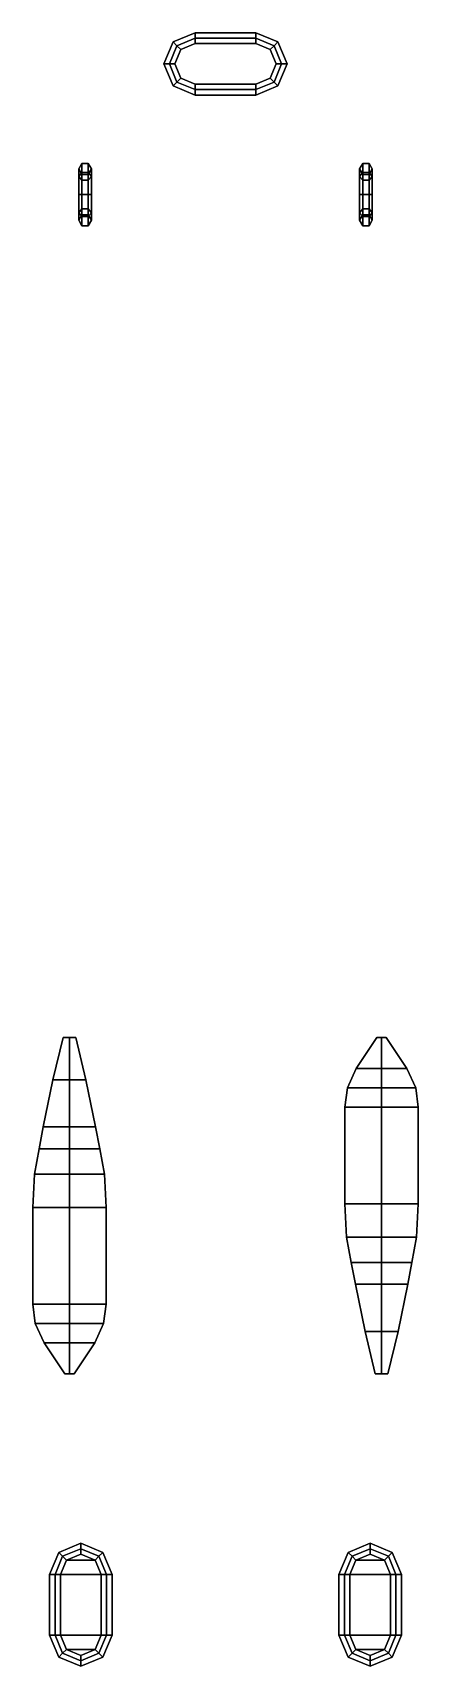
# Model space of a CAD drawing. Extents: x -4.6 to 4.6, y -18.1 to 20.6.
import ezdxf

# ---------------------------------------------------------------- set-up
doc = ezdxf.new("R2010")
doc.units = 0
doc.layers.add('BOAT', color=3, linetype='CONTINUOUS')

msp = doc.modelspace()

# ---------------------------------------------------------------- linework, layer by layer
at = {"layer": 'BOAT'}
for points in [[(-0.72, 20.49, 7.71), (-0.72, 20.62, 7.635), (-1.243, 20.403, 7.635), (-1.151, 20.311, 7.71)], [(-0.72, 20.62, 7.635), (-0.72, 20.62, 7.485), (-1.243, 20.403, 7.485), (-1.243, 20.403, 7.635)], [(-0.72, 20.62, 7.485), (-0.72, 20.49, 7.41), (-1.151, 20.311, 7.41), (-1.243, 20.403, 7.485)], [(-0.72, 20.49, 8.01), (-0.72, 20.62, 7.935), (-1.243, 20.403, 7.935), (-1.151, 20.311, 8.01)], [(-0.72, 20.62, 7.935), (-0.72, 20.62, 7.785), (-1.243, 20.403, 7.785), (-1.243, 20.403, 7.935)], [(-0.72, 20.62, 7.785), (-0.72, 20.49, 7.71), (-1.151, 20.311, 7.71), (-1.243, 20.403, 7.785)], [(-0.72, 20.62, 7.935), (-0.72, 20.49, 8.01), (0.72, 20.49, 8.01), (0.72, 20.62, 7.935)], [(-0.72, 20.62, 7.785), (-0.72, 20.62, 7.935), (0.72, 20.62, 7.935), (0.72, 20.62, 7.785)], [(-0.72, 20.49, 7.71), (-0.72, 20.62, 7.785), (0.72, 20.62, 7.785), (0.72, 20.49, 7.71)], [(-0.72, 20.62, 7.635), (-0.72, 20.49, 7.71), (0.72, 20.49, 7.71), (0.72, 20.62, 7.635)], [(-0.72, 20.62, 7.485), (-0.72, 20.62, 7.635), (0.72, 20.62, 7.635), (0.72, 20.62, 7.485)], [(-0.72, 20.49, 7.41), (-0.72, 20.62, 7.485), (0.72, 20.62, 7.485), (0.72, 20.49, 7.41)], [(1.151, 20.311, 7.71), (1.243, 20.403, 7.635), (0.72, 20.62, 7.635), (0.72, 20.49, 7.71)], [(1.243, 20.403, 7.635), (1.243, 20.403, 7.485), (0.72, 20.62, 7.485), (0.72, 20.62, 7.635)], [(1.243, 20.403, 7.485), (1.151, 20.311, 7.41), (0.72, 20.49, 7.41), (0.72, 20.62, 7.485)], [(1.243, 20.403, 7.935), (1.243, 20.403, 7.785), (0.72, 20.62, 7.785), (0.72, 20.62, 7.935)], [(1.151, 20.311, 8.01), (1.243, 20.403, 7.935), (0.72, 20.62, 7.935), (0.72, 20.49, 8.01)], [(1.243, 20.403, 7.785), (1.151, 20.311, 7.71), (0.72, 20.49, 7.71), (0.72, 20.62, 7.785)], [(-1.151, 20.311, 7.71), (-1.243, 20.403, 7.635), (-1.46, 19.88, 7.635), (-1.33, 19.88, 7.71)], [(-1.243, 20.403, 7.635), (-1.243, 20.403, 7.485), (-1.46, 19.88, 7.485), (-1.46, 19.88, 7.635)], [(-1.243, 20.403, 7.485), (-1.151, 20.311, 7.41), (-1.33, 19.88, 7.41), (-1.46, 19.88, 7.485)], [(-1.151, 20.311, 8.01), (-1.243, 20.403, 7.935), (-1.46, 19.88, 7.935), (-1.33, 19.88, 8.01)], [(-1.243, 20.403, 7.935), (-1.243, 20.403, 7.785), (-1.46, 19.88, 7.785), (-1.46, 19.88, 7.935)], [(-1.243, 20.403, 7.785), (-1.151, 20.311, 7.71), (-1.33, 19.88, 7.71), (-1.46, 19.88, 7.785)], [(-1.151, 20.311, 7.41), (-1.059, 20.219, 7.485), (-1.2, 19.88, 7.485), (-1.33, 19.88, 7.41)], [(-1.059, 20.219, 7.635), (-1.151, 20.311, 7.71), (-1.33, 19.88, 7.71), (-1.2, 19.88, 7.635)], [(-1.059, 20.219, 7.935), (-1.151, 20.311, 8.01), (-1.33, 19.88, 8.01), (-1.2, 19.88, 7.935)], [(-1.151, 20.311, 7.71), (-1.059, 20.219, 7.785), (-1.2, 19.88, 7.785), (-1.33, 19.88, 7.71)], [(-1.059, 20.219, 7.485), (-1.059, 20.219, 7.635), (-1.2, 19.88, 7.635), (-1.2, 19.88, 7.485)], [(-1.059, 20.219, 7.785), (-1.059, 20.219, 7.935), (-1.2, 19.88, 7.935), (-1.2, 19.88, 7.785)], [(-0.72, 20.49, 7.41), (-0.72, 20.36, 7.485), (-1.059, 20.219, 7.485), (-1.151, 20.311, 7.41)], [(-0.72, 20.36, 7.635), (-0.72, 20.49, 7.71), (-1.151, 20.311, 7.71), (-1.059, 20.219, 7.635)], [(-0.72, 20.36, 7.935), (-0.72, 20.49, 8.01), (-1.151, 20.311, 8.01), (-1.059, 20.219, 7.935)], [(-0.72, 20.49, 7.71), (-0.72, 20.36, 7.785), (-1.059, 20.219, 7.785), (-1.151, 20.311, 7.71)], [(-0.72, 20.36, 7.485), (-0.72, 20.36, 7.635), (-1.059, 20.219, 7.635), (-1.059, 20.219, 7.485)], [(-0.72, 20.36, 7.785), (-0.72, 20.36, 7.935), (-1.059, 20.219, 7.935), (-1.059, 20.219, 7.785)], [(-0.72, 20.49, 8.01), (-0.72, 20.36, 7.935), (0.72, 20.36, 7.935), (0.72, 20.49, 8.01)], [(-0.72, 20.49, 7.71), (-0.72, 20.36, 7.635), (0.72, 20.36, 7.635), (0.72, 20.49, 7.71)], [(-0.72, 20.36, 7.785), (-0.72, 20.49, 7.71), (0.72, 20.49, 7.71), (0.72, 20.36, 7.785)], [(-0.72, 20.36, 7.485), (-0.72, 20.49, 7.41), (0.72, 20.49, 7.41), (0.72, 20.36, 7.485)], [(-0.72, 20.36, 7.935), (-0.72, 20.36, 7.785), (0.72, 20.36, 7.785), (0.72, 20.36, 7.935)], [(-0.72, 20.36, 7.635), (-0.72, 20.36, 7.485), (0.72, 20.36, 7.485), (0.72, 20.36, 7.635)], [(1.151, 20.311, 7.41), (1.059, 20.219, 7.485), (0.72, 20.36, 7.485), (0.72, 20.49, 7.41)], [(1.059, 20.219, 7.635), (1.151, 20.311, 7.71), (0.72, 20.49, 7.71), (0.72, 20.36, 7.635)], [(1.059, 20.219, 7.935), (1.151, 20.311, 8.01), (0.72, 20.49, 8.01), (0.72, 20.36, 7.935)], [(1.151, 20.311, 7.71), (1.059, 20.219, 7.785), (0.72, 20.36, 7.785), (0.72, 20.49, 7.71)], [(1.059, 20.219, 7.485), (1.059, 20.219, 7.635), (0.72, 20.36, 7.635), (0.72, 20.36, 7.485)], [(1.059, 20.219, 7.785), (1.059, 20.219, 7.935), (0.72, 20.36, 7.935), (0.72, 20.36, 7.785)], [(1.33, 19.88, 7.41), (1.2, 19.88, 7.485), (1.059, 20.219, 7.485), (1.151, 20.311, 7.41)], [(1.2, 19.88, 7.635), (1.33, 19.88, 7.71), (1.151, 20.311, 7.71), (1.059, 20.219, 7.635)], [(1.2, 19.88, 7.935), (1.33, 19.88, 8.01), (1.151, 20.311, 8.01), (1.059, 20.219, 7.935)], [(1.33, 19.88, 7.71), (1.2, 19.88, 7.785), (1.059, 20.219, 7.785), (1.151, 20.311, 7.71)], [(1.2, 19.88, 7.485), (1.2, 19.88, 7.635), (1.059, 20.219, 7.635), (1.059, 20.219, 7.485)], [(1.2, 19.88, 7.785), (1.2, 19.88, 7.935), (1.059, 20.219, 7.935), (1.059, 20.219, 7.785)], [(1.33, 19.88, 7.71), (1.46, 19.88, 7.635), (1.243, 20.403, 7.635), (1.151, 20.311, 7.71)], [(1.46, 19.88, 7.485), (1.33, 19.88, 7.41), (1.151, 20.311, 7.41), (1.243, 20.403, 7.485)], [(1.33, 19.88, 8.01), (1.46, 19.88, 7.935), (1.243, 20.403, 7.935), (1.151, 20.311, 8.01)], [(1.46, 19.88, 7.785), (1.33, 19.88, 7.71), (1.151, 20.311, 7.71), (1.243, 20.403, 7.785)], [(1.46, 19.88, 7.635), (1.46, 19.88, 7.485), (1.243, 20.403, 7.485), (1.243, 20.403, 7.635)], [(1.46, 19.88, 7.935), (1.46, 19.88, 7.785), (1.243, 20.403, 7.785), (1.243, 20.403, 7.935)], [(-1.33, 19.88, 7.71), (-1.46, 19.88, 7.635), (-1.243, 19.357, 7.635), (-1.151, 19.449, 7.71)], [(-1.46, 19.88, 7.635), (-1.46, 19.88, 7.485), (-1.243, 19.357, 7.485), (-1.243, 19.357, 7.635)], [(-1.46, 19.88, 7.485), (-1.33, 19.88, 7.41), (-1.151, 19.449, 7.41), (-1.243, 19.357, 7.485)], [(-1.33, 19.88, 8.01), (-1.46, 19.88, 7.935), (-1.243, 19.357, 7.935), (-1.151, 19.449, 8.01)], [(-1.46, 19.88, 7.935), (-1.46, 19.88, 7.785), (-1.243, 19.357, 7.785), (-1.243, 19.357, 7.935)], [(-1.46, 19.88, 7.785), (-1.33, 19.88, 7.71), (-1.151, 19.449, 7.71), (-1.243, 19.357, 7.785)], [(-1.33, 19.88, 7.41), (-1.2, 19.88, 7.485), (-1.059, 19.541, 7.485), (-1.151, 19.449, 7.41)], [(-1.2, 19.88, 7.635), (-1.33, 19.88, 7.71), (-1.151, 19.449, 7.71), (-1.059, 19.541, 7.635)], [(-1.2, 19.88, 7.935), (-1.33, 19.88, 8.01), (-1.151, 19.449, 8.01), (-1.059, 19.541, 7.935)], [(-1.33, 19.88, 7.71), (-1.2, 19.88, 7.785), (-1.059, 19.541, 7.785), (-1.151, 19.449, 7.71)], [(-1.2, 19.88, 7.485), (-1.2, 19.88, 7.635), (-1.059, 19.541, 7.635), (-1.059, 19.541, 7.485)], [(-1.2, 19.88, 7.785), (-1.2, 19.88, 7.935), (-1.059, 19.541, 7.935), (-1.059, 19.541, 7.785)], [(1.151, 19.449, 7.41), (1.059, 19.541, 7.485), (1.2, 19.88, 7.485), (1.33, 19.88, 7.41)], [(1.059, 19.541, 7.485), (1.059, 19.541, 7.635), (1.2, 19.88, 7.635), (1.2, 19.88, 7.485)], [(1.059, 19.541, 7.635), (1.151, 19.449, 7.71), (1.33, 19.88, 7.71), (1.2, 19.88, 7.635)], [(1.059, 19.541, 7.935), (1.151, 19.449, 8.01), (1.33, 19.88, 8.01), (1.2, 19.88, 7.935)], [(1.059, 19.541, 7.785), (1.059, 19.541, 7.935), (1.2, 19.88, 7.935), (1.2, 19.88, 7.785)], [(1.151, 19.449, 7.71), (1.059, 19.541, 7.785), (1.2, 19.88, 7.785), (1.33, 19.88, 7.71)], [(1.151, 19.449, 7.71), (1.243, 19.357, 7.635), (1.46, 19.88, 7.635), (1.33, 19.88, 7.71)], [(1.243, 19.357, 7.485), (1.151, 19.449, 7.41), (1.33, 19.88, 7.41), (1.46, 19.88, 7.485)], [(1.151, 19.449, 8.01), (1.243, 19.357, 7.935), (1.46, 19.88, 7.935), (1.33, 19.88, 8.01)], [(1.243, 19.357, 7.785), (1.151, 19.449, 7.71), (1.33, 19.88, 7.71), (1.46, 19.88, 7.785)], [(1.243, 19.357, 7.635), (1.243, 19.357, 7.485), (1.46, 19.88, 7.485), (1.46, 19.88, 7.635)], [(1.243, 19.357, 7.935), (1.243, 19.357, 7.785), (1.46, 19.88, 7.785), (1.46, 19.88, 7.935)], [(-1.151, 19.449, 7.71), (-1.243, 19.357, 7.635), (-0.72, 19.14, 7.635), (-0.72, 19.27, 7.71)], [(-1.243, 19.357, 7.485), (-1.151, 19.449, 7.41), (-0.72, 19.27, 7.41), (-0.72, 19.14, 7.485)], [(-1.151, 19.449, 8.01), (-1.243, 19.357, 7.935), (-0.72, 19.14, 7.935), (-0.72, 19.27, 8.01)], [(-1.243, 19.357, 7.785), (-1.151, 19.449, 7.71), (-0.72, 19.27, 7.71), (-0.72, 19.14, 7.785)], [(-1.151, 19.449, 7.41), (-1.059, 19.541, 7.485), (-0.72, 19.4, 7.485), (-0.72, 19.27, 7.41)], [(-1.059, 19.541, 7.635), (-1.151, 19.449, 7.71), (-0.72, 19.27, 7.71), (-0.72, 19.4, 7.635)], [(-1.059, 19.541, 7.935), (-1.151, 19.449, 8.01), (-0.72, 19.27, 8.01), (-0.72, 19.4, 7.935)], [(-1.151, 19.449, 7.71), (-1.059, 19.541, 7.785), (-0.72, 19.4, 7.785), (-0.72, 19.27, 7.71)], [(-1.059, 19.541, 7.485), (-1.059, 19.541, 7.635), (-0.72, 19.4, 7.635), (-0.72, 19.4, 7.485)], [(-1.059, 19.541, 7.785), (-1.059, 19.541, 7.935), (-0.72, 19.4, 7.935), (-0.72, 19.4, 7.785)], [(-0.72, 19.27, 7.41), (-0.72, 19.4, 7.485), (0.72, 19.4, 7.485), (0.72, 19.27, 7.41)], [(-0.72, 19.4, 7.485), (-0.72, 19.4, 7.635), (0.72, 19.4, 7.635), (0.72, 19.4, 7.485)], [(-0.72, 19.4, 7.635), (-0.72, 19.27, 7.71), (0.72, 19.27, 7.71), (0.72, 19.4, 7.635)], [(-0.72, 19.4, 7.935), (-0.72, 19.27, 8.01), (0.72, 19.27, 8.01), (0.72, 19.4, 7.935)], [(-0.72, 19.4, 7.785), (-0.72, 19.4, 7.935), (0.72, 19.4, 7.935), (0.72, 19.4, 7.785)], [(-0.72, 19.27, 7.71), (-0.72, 19.4, 7.785), (0.72, 19.4, 7.785), (0.72, 19.27, 7.71)], [(0.72, 19.27, 7.41), (0.72, 19.4, 7.485), (1.059, 19.541, 7.485), (1.151, 19.449, 7.41)], [(0.72, 19.4, 7.485), (0.72, 19.4, 7.635), (1.059, 19.541, 7.635), (1.059, 19.541, 7.485)], [(0.72, 19.4, 7.635), (0.72, 19.27, 7.71), (1.151, 19.449, 7.71), (1.059, 19.541, 7.635)], [(0.72, 19.4, 7.935), (0.72, 19.27, 8.01), (1.151, 19.449, 8.01), (1.059, 19.541, 7.935)], [(0.72, 19.4, 7.785), (0.72, 19.4, 7.935), (1.059, 19.541, 7.935), (1.059, 19.541, 7.785)], [(0.72, 19.27, 7.71), (0.72, 19.4, 7.785), (1.059, 19.541, 7.785), (1.151, 19.449, 7.71)], [(0.72, 19.27, 7.71), (0.72, 19.14, 7.635), (1.243, 19.357, 7.635), (1.151, 19.449, 7.71)], [(0.72, 19.14, 7.485), (0.72, 19.27, 7.41), (1.151, 19.449, 7.41), (1.243, 19.357, 7.485)], [(0.72, 19.27, 8.01), (0.72, 19.14, 7.935), (1.243, 19.357, 7.935), (1.151, 19.449, 8.01)], [(0.72, 19.14, 7.785), (0.72, 19.27, 7.71), (1.151, 19.449, 7.71), (1.243, 19.357, 7.785)], [(-1.243, 19.357, 7.635), (-1.243, 19.357, 7.485), (-0.72, 19.14, 7.485), (-0.72, 19.14, 7.635)], [(-1.243, 19.357, 7.935), (-1.243, 19.357, 7.785), (-0.72, 19.14, 7.785), (-0.72, 19.14, 7.935)], [(-0.72, 19.27, 7.71), (-0.72, 19.14, 7.635), (0.72, 19.14, 7.635), (0.72, 19.27, 7.71)], [(-0.72, 19.14, 7.485), (-0.72, 19.27, 7.41), (0.72, 19.27, 7.41), (0.72, 19.14, 7.485)], [(-0.72, 19.27, 8.01), (-0.72, 19.14, 7.935), (0.72, 19.14, 7.935), (0.72, 19.27, 8.01)], [(-0.72, 19.14, 7.785), (-0.72, 19.27, 7.71), (0.72, 19.27, 7.71), (0.72, 19.14, 7.785)], [(-0.72, 19.14, 7.635), (-0.72, 19.14, 7.485), (0.72, 19.14, 7.485), (0.72, 19.14, 7.635)], [(-0.72, 19.14, 7.935), (-0.72, 19.14, 7.785), (0.72, 19.14, 7.785), (0.72, 19.14, 7.935)], [(0.72, 19.14, 7.635), (0.72, 19.14, 7.485), (1.243, 19.357, 7.485), (1.243, 19.357, 7.635)], [(0.72, 19.14, 7.935), (0.72, 19.14, 7.785), (1.243, 19.357, 7.785), (1.243, 19.357, 7.935)], [(-3.405, 17.52, 5.99), (-3.48, 17.39, 5.99), (-3.48, 17.39, 7.43), (-3.405, 17.52, 7.43)], [(-3.48, 17.39, 5.99), (-3.405, 17.52, 5.99), (-3.405, 17.303, 5.467), (-3.48, 17.211, 5.559)], [(-3.48, 17.211, 7.861), (-3.405, 17.303, 7.953), (-3.405, 17.52, 7.43), (-3.48, 17.39, 7.43)], [(-3.255, 17.52, 5.99), (-3.405, 17.52, 5.99), (-3.405, 17.52, 7.43), (-3.255, 17.52, 7.43)], [(-3.405, 17.52, 5.99), (-3.255, 17.52, 5.99), (-3.255, 17.303, 5.467), (-3.405, 17.303, 5.467)], [(-3.405, 17.303, 7.953), (-3.255, 17.303, 7.953), (-3.255, 17.52, 7.43), (-3.405, 17.52, 7.43)], [(-3.18, 17.39, 5.99), (-3.255, 17.52, 5.99), (-3.255, 17.52, 7.43), (-3.18, 17.39, 7.43)], [(-3.255, 17.52, 5.99), (-3.18, 17.39, 5.99), (-3.18, 17.211, 5.559), (-3.255, 17.303, 5.467)], [(-3.255, 17.303, 7.953), (-3.18, 17.211, 7.861), (-3.18, 17.39, 7.43), (-3.255, 17.52, 7.43)], [(3.255, 17.303, 5.467), (3.18, 17.211, 5.559), (3.18, 17.39, 5.99), (3.255, 17.52, 5.99)], [(3.255, 17.52, 5.99), (3.18, 17.39, 5.99), (3.18, 17.39, 7.43), (3.255, 17.52, 7.43)], [(3.255, 17.52, 7.43), (3.18, 17.39, 7.43), (3.18, 17.211, 7.861), (3.255, 17.303, 7.953)], [(3.405, 17.303, 5.467), (3.255, 17.303, 5.467), (3.255, 17.52, 5.99), (3.405, 17.52, 5.99)], [(3.405, 17.52, 7.43), (3.255, 17.52, 7.43), (3.255, 17.303, 7.953), (3.405, 17.303, 7.953)], [(3.405, 17.52, 5.99), (3.255, 17.52, 5.99), (3.255, 17.52, 7.43), (3.405, 17.52, 7.43)], [(3.48, 17.211, 5.559), (3.405, 17.303, 5.467), (3.405, 17.52, 5.99), (3.48, 17.39, 5.99)], [(3.48, 17.39, 5.99), (3.405, 17.52, 5.99), (3.405, 17.52, 7.43), (3.48, 17.39, 7.43)], [(3.48, 17.39, 7.43), (3.405, 17.52, 7.43), (3.405, 17.303, 7.953), (3.48, 17.211, 7.861)], [(-3.48, 17.39, 5.99), (-3.405, 17.26, 5.99), (-3.405, 17.26, 7.43), (-3.48, 17.39, 7.43)], [(-3.405, 17.26, 5.99), (-3.48, 17.39, 5.99), (-3.48, 17.211, 5.559), (-3.405, 17.119, 5.651)], [(-3.405, 17.119, 7.769), (-3.48, 17.211, 7.861), (-3.48, 17.39, 7.43), (-3.405, 17.26, 7.43)], [(-3.48, 17.211, 5.559), (-3.405, 17.303, 5.467), (-3.405, 16.78, 5.25), (-3.48, 16.78, 5.38)], [(-3.48, 16.78, 8.04), (-3.405, 16.78, 8.17), (-3.405, 17.303, 7.953), (-3.48, 17.211, 7.861)], [(-3.405, 17.119, 5.651), (-3.48, 17.211, 5.559), (-3.48, 16.78, 5.38), (-3.405, 16.78, 5.51)], [(-3.405, 16.78, 7.91), (-3.48, 16.78, 8.04), (-3.48, 17.211, 7.861), (-3.405, 17.119, 7.769)], [(-3.405, 17.303, 5.467), (-3.255, 17.303, 5.467), (-3.255, 16.78, 5.25), (-3.405, 16.78, 5.25)], [(-3.405, 16.78, 8.17), (-3.255, 16.78, 8.17), (-3.255, 17.303, 7.953), (-3.405, 17.303, 7.953)], [(-3.405, 17.26, 5.99), (-3.255, 17.26, 5.99), (-3.255, 17.26, 7.43), (-3.405, 17.26, 7.43)], [(-3.255, 17.26, 5.99), (-3.405, 17.26, 5.99), (-3.405, 17.119, 5.651), (-3.255, 17.119, 5.651)], [(-3.255, 17.119, 7.769), (-3.405, 17.119, 7.769), (-3.405, 17.26, 7.43), (-3.255, 17.26, 7.43)], [(-3.255, 17.119, 5.651), (-3.405, 17.119, 5.651), (-3.405, 16.78, 5.51), (-3.255, 16.78, 5.51)], [(-3.255, 16.78, 7.91), (-3.405, 16.78, 7.91), (-3.405, 17.119, 7.769), (-3.255, 17.119, 7.769)], [(-3.255, 17.26, 5.99), (-3.18, 17.39, 5.99), (-3.18, 17.39, 7.43), (-3.255, 17.26, 7.43)], [(-3.18, 17.39, 5.99), (-3.255, 17.26, 5.99), (-3.255, 17.119, 5.651), (-3.18, 17.211, 5.559)], [(-3.18, 17.211, 7.861), (-3.255, 17.119, 7.769), (-3.255, 17.26, 7.43), (-3.18, 17.39, 7.43)], [(-3.255, 17.303, 5.467), (-3.18, 17.211, 5.559), (-3.18, 16.78, 5.38), (-3.255, 16.78, 5.25)], [(-3.255, 16.78, 8.17), (-3.18, 16.78, 8.04), (-3.18, 17.211, 7.861), (-3.255, 17.303, 7.953)], [(-3.255, 17.26, 5.99), (-3.255, 17.26, 7.43), (-3.255, 16.3, 7.43), (-3.255, 16.3, 5.99)], [(-3.255, 16.3, 5.99), (-3.255, 16.3, 7.43), (-3.255, 17.26, 7.43), (-3.255, 17.26, 5.99)], [(-3.255, 16.441, 5.651), (-3.255, 16.3, 5.99), (-3.255, 17.26, 5.99), (-3.255, 17.119, 5.651)], [(-3.255, 17.119, 5.651), (-3.255, 17.26, 5.99), (-3.255, 16.3, 5.99), (-3.255, 16.441, 5.651)], [(-3.255, 17.119, 7.769), (-3.255, 17.26, 7.43), (-3.255, 16.3, 7.43), (-3.255, 16.441, 7.769)], [(-3.255, 16.441, 7.769), (-3.255, 16.3, 7.43), (-3.255, 17.26, 7.43), (-3.255, 17.119, 7.769)], [(-3.18, 17.211, 5.559), (-3.255, 17.119, 5.651), (-3.255, 16.78, 5.51), (-3.18, 16.78, 5.38)], [(-3.18, 16.78, 8.04), (-3.255, 16.78, 7.91), (-3.255, 17.119, 7.769), (-3.18, 17.211, 7.861)], [(-3.255, 16.78, 5.51), (-3.255, 17.119, 5.651), (-3.255, 16.441, 5.651), (-3.255, 16.78, 5.51)], [(-3.255, 16.78, 5.51), (-3.255, 16.441, 5.651), (-3.255, 17.119, 5.651), (-3.255, 16.78, 5.51)], [(-3.255, 16.78, 7.91), (-3.255, 17.119, 7.769), (-3.255, 16.441, 7.769), (-3.255, 16.78, 7.91)], [(-3.255, 16.78, 7.91), (-3.255, 16.441, 7.769), (-3.255, 17.119, 7.769), (-3.255, 16.78, 7.91)], [(3.18, 17.211, 5.559), (3.255, 17.119, 5.651), (3.255, 17.26, 5.99), (3.18, 17.39, 5.99)], [(3.18, 17.39, 7.43), (3.255, 17.26, 7.43), (3.255, 17.119, 7.769), (3.18, 17.211, 7.861)], [(3.18, 17.39, 5.99), (3.255, 17.26, 5.99), (3.255, 17.26, 7.43), (3.18, 17.39, 7.43)], [(3.255, 16.78, 5.25), (3.18, 16.78, 5.38), (3.18, 17.211, 5.559), (3.255, 17.303, 5.467)], [(3.255, 17.303, 7.953), (3.18, 17.211, 7.861), (3.18, 16.78, 8.04), (3.255, 16.78, 8.17)], [(3.18, 17.211, 7.861), (3.255, 17.119, 7.769), (3.255, 16.78, 7.91), (3.18, 16.78, 8.04)], [(3.18, 16.78, 5.38), (3.255, 16.78, 5.51), (3.255, 17.119, 5.651), (3.18, 17.211, 5.559)], [(3.405, 16.78, 5.25), (3.255, 16.78, 5.25), (3.255, 17.303, 5.467), (3.405, 17.303, 5.467)], [(3.405, 17.303, 7.953), (3.255, 17.303, 7.953), (3.255, 16.78, 8.17), (3.405, 16.78, 8.17)], [(3.255, 17.119, 5.651), (3.255, 17.26, 5.99), (3.255, 16.3, 5.99), (3.255, 16.441, 5.651)], [(3.255, 16.441, 5.651), (3.255, 16.3, 5.99), (3.255, 17.26, 5.99), (3.255, 17.119, 5.651)], [(3.255, 16.3, 5.99), (3.255, 16.3, 7.43), (3.255, 17.26, 7.43), (3.255, 17.26, 5.99)], [(3.255, 17.26, 5.99), (3.255, 17.26, 7.43), (3.255, 16.3, 7.43), (3.255, 16.3, 5.99)], [(3.255, 16.441, 7.769), (3.255, 16.3, 7.43), (3.255, 17.26, 7.43), (3.255, 17.119, 7.769)], [(3.255, 17.119, 7.769), (3.255, 17.26, 7.43), (3.255, 16.3, 7.43), (3.255, 16.441, 7.769)], [(3.255, 17.119, 5.651), (3.405, 17.119, 5.651), (3.405, 17.26, 5.99), (3.255, 17.26, 5.99)], [(3.255, 17.26, 7.43), (3.405, 17.26, 7.43), (3.405, 17.119, 7.769), (3.255, 17.119, 7.769)], [(3.255, 17.26, 5.99), (3.405, 17.26, 5.99), (3.405, 17.26, 7.43), (3.255, 17.26, 7.43)], [(3.255, 16.78, 5.51), (3.255, 16.441, 5.651), (3.255, 17.119, 5.651), (3.255, 16.78, 5.51)], [(3.255, 16.78, 5.51), (3.255, 17.119, 5.651), (3.255, 16.441, 5.651), (3.255, 16.78, 5.51)], [(3.255, 16.78, 7.91), (3.255, 16.441, 7.769), (3.255, 17.119, 7.769), (3.255, 16.78, 7.91)], [(3.255, 16.78, 7.91), (3.255, 17.119, 7.769), (3.255, 16.441, 7.769), (3.255, 16.78, 7.91)], [(3.255, 17.119, 7.769), (3.405, 17.119, 7.769), (3.405, 16.78, 7.91), (3.255, 16.78, 7.91)], [(3.255, 16.78, 5.51), (3.405, 16.78, 5.51), (3.405, 17.119, 5.651), (3.255, 17.119, 5.651)], [(3.405, 17.119, 5.651), (3.48, 17.211, 5.559), (3.48, 17.39, 5.99), (3.405, 17.26, 5.99)], [(3.405, 17.26, 7.43), (3.48, 17.39, 7.43), (3.48, 17.211, 7.861), (3.405, 17.119, 7.769)], [(3.405, 17.26, 5.99), (3.48, 17.39, 5.99), (3.48, 17.39, 7.43), (3.405, 17.26, 7.43)], [(3.48, 16.78, 5.38), (3.405, 16.78, 5.25), (3.405, 17.303, 5.467), (3.48, 17.211, 5.559)], [(3.48, 17.211, 7.861), (3.405, 17.303, 7.953), (3.405, 16.78, 8.17), (3.48, 16.78, 8.04)], [(3.405, 17.119, 7.769), (3.48, 17.211, 7.861), (3.48, 16.78, 8.04), (3.405, 16.78, 7.91)], [(3.405, 16.78, 5.51), (3.48, 16.78, 5.38), (3.48, 17.211, 5.559), (3.405, 17.119, 5.651)], [(-3.405, 16.78, 5.51), (-3.48, 16.78, 5.38), (-3.48, 16.349, 5.559), (-3.405, 16.441, 5.651)], [(-3.48, 16.78, 5.38), (-3.405, 16.78, 5.25), (-3.405, 16.257, 5.467), (-3.48, 16.349, 5.559)], [(-3.405, 16.441, 7.769), (-3.48, 16.349, 7.861), (-3.48, 16.78, 8.04), (-3.405, 16.78, 7.91)], [(-3.48, 16.349, 7.861), (-3.405, 16.257, 7.953), (-3.405, 16.78, 8.17), (-3.48, 16.78, 8.04)], [(-3.405, 16.78, 5.25), (-3.255, 16.78, 5.25), (-3.255, 16.257, 5.467), (-3.405, 16.257, 5.467)], [(-3.255, 16.78, 5.51), (-3.405, 16.78, 5.51), (-3.405, 16.441, 5.651), (-3.255, 16.441, 5.651)], [(-3.405, 16.257, 7.953), (-3.255, 16.257, 7.953), (-3.255, 16.78, 8.17), (-3.405, 16.78, 8.17)], [(-3.255, 16.441, 7.769), (-3.405, 16.441, 7.769), (-3.405, 16.78, 7.91), (-3.255, 16.78, 7.91)], [(-3.18, 16.78, 5.38), (-3.255, 16.78, 5.51), (-3.255, 16.441, 5.651), (-3.18, 16.349, 5.559)], [(-3.255, 16.78, 5.25), (-3.18, 16.78, 5.38), (-3.18, 16.349, 5.559), (-3.255, 16.257, 5.467)], [(-3.18, 16.349, 7.861), (-3.255, 16.441, 7.769), (-3.255, 16.78, 7.91), (-3.18, 16.78, 8.04)], [(-3.255, 16.257, 7.953), (-3.18, 16.349, 7.861), (-3.18, 16.78, 8.04), (-3.255, 16.78, 8.17)], [(3.255, 16.257, 5.467), (3.18, 16.349, 5.559), (3.18, 16.78, 5.38), (3.255, 16.78, 5.25)], [(3.18, 16.78, 8.04), (3.255, 16.78, 7.91), (3.255, 16.441, 7.769), (3.18, 16.349, 7.861)], [(3.255, 16.78, 8.17), (3.18, 16.78, 8.04), (3.18, 16.349, 7.861), (3.255, 16.257, 7.953)], [(3.18, 16.349, 5.559), (3.255, 16.441, 5.651), (3.255, 16.78, 5.51), (3.18, 16.78, 5.38)], [(3.405, 16.257, 5.467), (3.255, 16.257, 5.467), (3.255, 16.78, 5.25), (3.405, 16.78, 5.25)], [(3.405, 16.78, 8.17), (3.255, 16.78, 8.17), (3.255, 16.257, 7.953), (3.405, 16.257, 7.953)], [(3.255, 16.78, 7.91), (3.405, 16.78, 7.91), (3.405, 16.441, 7.769), (3.255, 16.441, 7.769)], [(3.255, 16.441, 5.651), (3.405, 16.441, 5.651), (3.405, 16.78, 5.51), (3.255, 16.78, 5.51)], [(3.48, 16.349, 5.559), (3.405, 16.257, 5.467), (3.405, 16.78, 5.25), (3.48, 16.78, 5.38)], [(3.405, 16.78, 7.91), (3.48, 16.78, 8.04), (3.48, 16.349, 7.861), (3.405, 16.441, 7.769)], [(3.48, 16.78, 8.04), (3.405, 16.78, 8.17), (3.405, 16.257, 7.953), (3.48, 16.349, 7.861)], [(3.405, 16.441, 5.651), (3.48, 16.349, 5.559), (3.48, 16.78, 5.38), (3.405, 16.78, 5.51)], [(-3.405, 16.441, 5.651), (-3.48, 16.349, 5.559), (-3.48, 16.17, 5.99), (-3.405, 16.3, 5.99)], [(-3.405, 16.3, 7.43), (-3.48, 16.17, 7.43), (-3.48, 16.349, 7.861), (-3.405, 16.441, 7.769)], [(-3.48, 16.349, 5.559), (-3.405, 16.257, 5.467), (-3.405, 16.04, 5.99), (-3.48, 16.17, 5.99)], [(-3.48, 16.17, 7.43), (-3.405, 16.04, 7.43), (-3.405, 16.257, 7.953), (-3.48, 16.349, 7.861)], [(-3.405, 16.3, 5.99), (-3.48, 16.17, 5.99), (-3.48, 16.17, 7.43), (-3.405, 16.3, 7.43)], [(-3.255, 16.441, 5.651), (-3.405, 16.441, 5.651), (-3.405, 16.3, 5.99), (-3.255, 16.3, 5.99)], [(-3.255, 16.3, 7.43), (-3.405, 16.3, 7.43), (-3.405, 16.441, 7.769), (-3.255, 16.441, 7.769)], [(-3.255, 16.3, 5.99), (-3.405, 16.3, 5.99), (-3.405, 16.3, 7.43), (-3.255, 16.3, 7.43)], [(-3.18, 16.349, 5.559), (-3.255, 16.441, 5.651), (-3.255, 16.3, 5.99), (-3.18, 16.17, 5.99)], [(-3.18, 16.17, 7.43), (-3.255, 16.3, 7.43), (-3.255, 16.441, 7.769), (-3.18, 16.349, 7.861)], [(-3.255, 16.257, 5.467), (-3.18, 16.349, 5.559), (-3.18, 16.17, 5.99), (-3.255, 16.04, 5.99)], [(-3.255, 16.04, 7.43), (-3.18, 16.17, 7.43), (-3.18, 16.349, 7.861), (-3.255, 16.257, 7.953)], [(-3.18, 16.17, 5.99), (-3.255, 16.3, 5.99), (-3.255, 16.3, 7.43), (-3.18, 16.17, 7.43)], [(3.18, 16.17, 5.99), (3.255, 16.3, 5.99), (3.255, 16.441, 5.651), (3.18, 16.349, 5.559)], [(3.18, 16.349, 7.861), (3.255, 16.441, 7.769), (3.255, 16.3, 7.43), (3.18, 16.17, 7.43)], [(3.255, 16.04, 5.99), (3.18, 16.17, 5.99), (3.18, 16.349, 5.559), (3.255, 16.257, 5.467)], [(3.255, 16.257, 7.953), (3.18, 16.349, 7.861), (3.18, 16.17, 7.43), (3.255, 16.04, 7.43)], [(3.255, 16.3, 5.99), (3.18, 16.17, 5.99), (3.18, 16.17, 7.43), (3.255, 16.3, 7.43)], [(3.255, 16.3, 5.99), (3.405, 16.3, 5.99), (3.405, 16.441, 5.651), (3.255, 16.441, 5.651)], [(3.255, 16.441, 7.769), (3.405, 16.441, 7.769), (3.405, 16.3, 7.43), (3.255, 16.3, 7.43)], [(3.405, 16.3, 5.99), (3.255, 16.3, 5.99), (3.255, 16.3, 7.43), (3.405, 16.3, 7.43)], [(3.405, 16.3, 5.99), (3.48, 16.17, 5.99), (3.48, 16.349, 5.559), (3.405, 16.441, 5.651)], [(3.405, 16.441, 7.769), (3.48, 16.349, 7.861), (3.48, 16.17, 7.43), (3.405, 16.3, 7.43)], [(3.48, 16.17, 5.99), (3.405, 16.04, 5.99), (3.405, 16.257, 5.467), (3.48, 16.349, 5.559)], [(3.48, 16.349, 7.861), (3.405, 16.257, 7.953), (3.405, 16.04, 7.43), (3.48, 16.17, 7.43)], [(3.48, 16.17, 5.99), (3.405, 16.3, 5.99), (3.405, 16.3, 7.43), (3.48, 16.17, 7.43)], [(-3.48, 16.17, 5.99), (-3.405, 16.04, 5.99), (-3.405, 16.04, 7.43), (-3.48, 16.17, 7.43)], [(-3.405, 16.257, 5.467), (-3.255, 16.257, 5.467), (-3.255, 16.04, 5.99), (-3.405, 16.04, 5.99)], [(-3.405, 16.04, 7.43), (-3.255, 16.04, 7.43), (-3.255, 16.257, 7.953), (-3.405, 16.257, 7.953)], [(-3.405, 16.04, 5.99), (-3.255, 16.04, 5.99), (-3.255, 16.04, 7.43), (-3.405, 16.04, 7.43)], [(-3.255, 16.04, 5.99), (-3.18, 16.17, 5.99), (-3.18, 16.17, 7.43), (-3.255, 16.04, 7.43)], [(3.18, 16.17, 5.99), (3.255, 16.04, 5.99), (3.255, 16.04, 7.43), (3.18, 16.17, 7.43)], [(3.405, 16.04, 5.99), (3.255, 16.04, 5.99), (3.255, 16.257, 5.467), (3.405, 16.257, 5.467)], [(3.405, 16.257, 7.953), (3.255, 16.257, 7.953), (3.255, 16.04, 7.43), (3.405, 16.04, 7.43)], [(3.255, 16.04, 5.99), (3.405, 16.04, 5.99), (3.405, 16.04, 7.43), (3.255, 16.04, 7.43)], [(3.405, 16.04, 5.99), (3.48, 16.17, 5.99), (3.48, 16.17, 7.43), (3.405, 16.04, 7.43)], [(-3.7, -3.21, 4.94), (-3.7, -4.21, 4.59), (-4.09, -4.21, 5.28), (-3.85, -3.21, 5.3)], [(-3.85, -3.21, 5.3), (-4.09, -4.21, 5.28), (-3.7, -4.21, 4.59), (-3.7, -3.21, 4.94)], [(-3.7, -3.21, 4.94), (-3.7, -3.21, 4.94), (-3.55, -3.21, 5.3), (-3.85, -3.21, 5.3)], [(-3.85, -3.21, 5.3), (-3.55, -3.21, 5.3), (-3.7, -3.21, 4.94)], [(-3.55, -3.21, 5.3), (-3.31, -4.21, 5.28), (-3.7, -4.21, 4.59), (-3.7, -3.21, 4.94)], [(-3.7, -3.21, 4.94), (-3.7, -4.21, 4.59), (-3.31, -4.21, 5.28), (-3.55, -3.21, 5.3)], [(3.1, -3.94, 5.3), (3.59, -3.21, 5.37), (3.7, -3.21, 5.16), (3.7, -3.94, 4.15)], [(3.7, -3.94, 4.15), (3.7, -3.21, 5.16), (3.59, -3.21, 5.37), (3.1, -3.94, 5.3)], [(3.7, -3.21, 5.16), (3.7, -3.21, 5.16), (3.59, -3.21, 5.37), (3.81, -3.21, 5.37)], [(3.81, -3.21, 5.37), (3.59, -3.21, 5.37), (3.7, -3.21, 5.16)], [(4.3, -3.94, 5.3), (3.81, -3.21, 5.37), (3.7, -3.21, 5.16), (3.7, -3.94, 4.15)], [(3.7, -3.94, 4.15), (3.7, -3.21, 5.16), (3.81, -3.21, 5.37), (4.3, -3.94, 5.3)], [(-3.7, -4.21, 4.59), (-3.7, -5.33, 4.31), (-4.32, -5.33, 5.21), (-4.09, -4.21, 5.28)], [(-4.09, -4.21, 5.28), (-4.32, -5.33, 5.21), (-3.7, -5.33, 4.31), (-3.7, -4.21, 4.59)], [(-3.31, -4.21, 5.28), (-3.08, -5.33, 5.21), (-3.7, -5.33, 4.31), (-3.7, -4.21, 4.59)], [(-3.7, -4.21, 4.59), (-3.7, -5.33, 4.31), (-3.08, -5.33, 5.21), (-3.31, -4.21, 5.28)], [(3.7, -4.4, 4.09), (3.7, -3.94, 4.15), (3.1, -3.94, 5.3), (2.89, -4.4, 5.24)], [(2.89, -4.4, 5.24), (3.1, -3.94, 5.3), (3.7, -3.94, 4.15), (3.7, -4.4, 4.09)], [(3.7, -4.4, 4.09), (3.7, -3.94, 4.15), (4.3, -3.94, 5.3), (4.51, -4.4, 5.24)], [(4.51, -4.4, 5.24), (4.3, -3.94, 5.3), (3.7, -3.94, 4.15), (3.7, -4.4, 4.09)], [(2.83, -4.86, 5.22), (2.89, -4.4, 5.24), (3.7, -4.4, 4.09), (3.7, -4.86, 4.06)], [(3.7, -4.86, 4.06), (3.7, -4.4, 4.09), (2.89, -4.4, 5.24), (2.83, -4.86, 5.22)], [(3.7, -4.86, 4.06), (3.7, -4.4, 4.09), (4.51, -4.4, 5.24), (4.57, -4.86, 5.22)], [(4.57, -4.86, 5.22), (4.51, -4.4, 5.24), (3.7, -4.4, 4.09), (3.7, -4.86, 4.06)], [(3.7, -7.15, 4.13), (3.7, -4.86, 4.06), (2.83, -4.86, 5.22), (2.83, -7.15, 5.14)], [(2.83, -7.15, 5.14), (2.83, -4.86, 5.22), (3.7, -4.86, 4.06), (3.7, -7.15, 4.13)], [(4.57, -7.15, 5.14), (4.57, -4.86, 5.22), (3.7, -4.86, 4.06), (3.7, -7.15, 4.13)], [(3.7, -7.15, 4.13), (3.7, -4.86, 4.06), (4.57, -4.86, 5.22), (4.57, -7.15, 5.14)], [(-4.32, -5.33, 5.21), (-4.42, -5.85, 5.18), (-3.7, -5.85, 4.16), (-3.7, -5.33, 4.31)], [(-3.7, -5.33, 4.31), (-3.7, -5.85, 4.16), (-4.42, -5.85, 5.18), (-4.32, -5.33, 5.21)], [(-3.7, -5.33, 4.31), (-3.7, -5.85, 4.16), (-2.98, -5.85, 5.18), (-3.08, -5.33, 5.21)], [(-3.08, -5.33, 5.21), (-2.98, -5.85, 5.18), (-3.7, -5.85, 4.16), (-3.7, -5.33, 4.31)], [(-4.42, -5.85, 5.18), (-4.53, -6.45, 5.15), (-3.7, -6.45, 4.15), (-3.7, -5.85, 4.16)], [(-3.7, -5.85, 4.16), (-3.7, -6.45, 4.15), (-4.53, -6.45, 5.15), (-4.42, -5.85, 5.18)], [(-3.7, -5.85, 4.16), (-3.7, -6.45, 4.15), (-2.87, -6.45, 5.15), (-2.98, -5.85, 5.18)], [(-2.98, -5.85, 5.18), (-2.87, -6.45, 5.15), (-3.7, -6.45, 4.15), (-3.7, -5.85, 4.16)], [(-4.53, -6.45, 5.15), (-4.57, -7.24, 5.14), (-3.7, -7.24, 4.13), (-3.7, -6.45, 4.15)], [(-3.7, -6.45, 4.15), (-3.7, -7.24, 4.13), (-4.57, -7.24, 5.14), (-4.53, -6.45, 5.15)], [(-3.7, -6.45, 4.15), (-3.7, -7.24, 4.13), (-2.83, -7.24, 5.14), (-2.87, -6.45, 5.15)], [(-2.87, -6.45, 5.15), (-2.83, -7.24, 5.14), (-3.7, -7.24, 4.13), (-3.7, -6.45, 4.15)], [(-4.57, -7.24, 5.14), (-4.57, -9.53, 5.22), (-3.7, -9.53, 4.06), (-3.7, -7.24, 4.13)], [(-3.7, -7.24, 4.13), (-3.7, -9.53, 4.06), (-4.57, -9.53, 5.22), (-4.57, -7.24, 5.14)], [(-3.7, -7.24, 4.13), (-3.7, -9.53, 4.06), (-2.83, -9.53, 5.22), (-2.83, -7.24, 5.14)], [(-2.83, -7.24, 5.14), (-2.83, -9.53, 5.22), (-3.7, -9.53, 4.06), (-3.7, -7.24, 4.13)], [(3.7, -7.94, 4.15), (3.7, -7.15, 4.13), (2.83, -7.15, 5.14), (2.87, -7.94, 5.15)], [(2.87, -7.94, 5.15), (2.83, -7.15, 5.14), (3.7, -7.15, 4.13), (3.7, -7.94, 4.15)], [(4.53, -7.94, 5.15), (4.57, -7.15, 5.14), (3.7, -7.15, 4.13), (3.7, -7.94, 4.15)], [(3.7, -7.94, 4.15), (3.7, -7.15, 4.13), (4.57, -7.15, 5.14), (4.53, -7.94, 5.15)], [(3.7, -8.54, 4.16), (3.7, -7.94, 4.15), (2.87, -7.94, 5.15), (2.98, -8.54, 5.18)], [(2.98, -8.54, 5.18), (2.87, -7.94, 5.15), (3.7, -7.94, 4.15), (3.7, -8.54, 4.16)], [(4.42, -8.54, 5.18), (4.53, -7.94, 5.15), (3.7, -7.94, 4.15), (3.7, -8.54, 4.16)], [(3.7, -8.54, 4.16), (3.7, -7.94, 4.15), (4.53, -7.94, 5.15), (4.42, -8.54, 5.18)], [(3.08, -9.06, 5.21), (2.98, -8.54, 5.18), (3.7, -8.54, 4.16), (3.7, -9.06, 4.31)], [(3.7, -9.06, 4.31), (3.7, -8.54, 4.16), (2.98, -8.54, 5.18), (3.08, -9.06, 5.21)], [(4.32, -9.06, 5.21), (4.42, -8.54, 5.18), (3.7, -8.54, 4.16), (3.7, -9.06, 4.31)], [(3.7, -9.06, 4.31), (3.7, -8.54, 4.16), (4.42, -8.54, 5.18), (4.32, -9.06, 5.21)], [(3.31, -10.18, 5.28), (3.08, -9.06, 5.21), (3.7, -9.06, 4.31), (3.7, -10.18, 4.59)], [(3.7, -10.18, 4.59), (3.7, -9.06, 4.31), (3.08, -9.06, 5.21), (3.31, -10.18, 5.28)], [(3.7, -10.18, 4.59), (3.7, -9.06, 4.31), (4.32, -9.06, 5.21), (4.09, -10.18, 5.28)], [(4.09, -10.18, 5.28), (4.32, -9.06, 5.21), (3.7, -9.06, 4.31), (3.7, -10.18, 4.59)], [(-3.7, -9.53, 4.06), (-3.7, -9.99, 4.09), (-4.51, -9.99, 5.24), (-4.57, -9.53, 5.22)], [(-4.57, -9.53, 5.22), (-4.51, -9.99, 5.24), (-3.7, -9.99, 4.09), (-3.7, -9.53, 4.06)], [(-2.83, -9.53, 5.22), (-2.89, -9.99, 5.24), (-3.7, -9.99, 4.09), (-3.7, -9.53, 4.06)], [(-3.7, -9.53, 4.06), (-3.7, -9.99, 4.09), (-2.89, -9.99, 5.24), (-2.83, -9.53, 5.22)], [(-3.7, -9.99, 4.09), (-3.7, -10.45, 4.15), (-4.3, -10.45, 5.3), (-4.51, -9.99, 5.24)], [(-4.51, -9.99, 5.24), (-4.3, -10.45, 5.3), (-3.7, -10.45, 4.15), (-3.7, -9.99, 4.09)], [(-2.89, -9.99, 5.24), (-3.1, -10.45, 5.3), (-3.7, -10.45, 4.15), (-3.7, -9.99, 4.09)], [(-3.7, -9.99, 4.09), (-3.7, -10.45, 4.15), (-3.1, -10.45, 5.3), (-2.89, -9.99, 5.24)], [(-4.3, -10.45, 5.3), (-3.81, -11.18, 5.37), (-3.7, -11.18, 5.16), (-3.7, -10.45, 4.15)], [(-3.7, -10.45, 4.15), (-3.7, -11.18, 5.16), (-3.81, -11.18, 5.37), (-4.3, -10.45, 5.3)], [(-3.7, -10.45, 4.15), (-3.7, -11.18, 5.16), (-3.59, -11.18, 5.37), (-3.1, -10.45, 5.3)], [(-3.1, -10.45, 5.3), (-3.59, -11.18, 5.37), (-3.7, -11.18, 5.16), (-3.7, -10.45, 4.15)], [(3.7, -11.18, 4.94), (3.7, -10.18, 4.59), (3.31, -10.18, 5.28), (3.55, -11.18, 5.3)], [(3.55, -11.18, 5.3), (3.31, -10.18, 5.28), (3.7, -10.18, 4.59), (3.7, -11.18, 4.94)], [(3.7, -11.18, 4.94), (3.7, -10.18, 4.59), (4.09, -10.18, 5.28), (3.85, -11.18, 5.3)], [(3.85, -11.18, 5.3), (4.09, -10.18, 5.28), (3.7, -10.18, 4.59), (3.7, -11.18, 4.94)], [(-3.7, -11.18, 5.16), (-3.7, -11.18, 5.16), (-3.59, -11.18, 5.37), (-3.81, -11.18, 5.37)], [(-3.81, -11.18, 5.37), (-3.59, -11.18, 5.37), (-3.7, -11.18, 5.16)], [(3.7, -11.18, 4.94), (3.7, -11.18, 4.94), (3.55, -11.18, 5.3), (3.85, -11.18, 5.3)], [(3.85, -11.18, 5.3), (3.55, -11.18, 5.3), (3.7, -11.18, 4.94)], [(-3.953, -15.417, 5.455), (-3.953, -15.417, 5.305), (-4.17, -15.94, 5.305), (-4.17, -15.94, 5.455)], [(-3.861, -15.509, 5.53), (-3.953, -15.417, 5.455), (-4.17, -15.94, 5.455), (-4.04, -15.94, 5.53)], [(-3.953, -15.417, 5.305), (-3.861, -15.509, 5.23), (-4.04, -15.94, 5.23), (-4.17, -15.94, 5.305)], [(-3.43, -15.33, 5.53), (-3.43, -15.2, 5.455), (-3.953, -15.417, 5.455), (-3.861, -15.509, 5.53)], [(-3.43, -15.2, 5.305), (-3.43, -15.33, 5.23), (-3.861, -15.509, 5.23), (-3.953, -15.417, 5.305)], [(-3.43, -15.2, 5.455), (-3.43, -15.2, 5.305), (-3.953, -15.417, 5.305), (-3.953, -15.417, 5.455)], [(-3.43, -15.46, 5.455), (-3.43, -15.33, 5.53), (-3.861, -15.509, 5.53), (-3.769, -15.601, 5.455)], [(-3.43, -15.33, 5.23), (-3.43, -15.46, 5.305), (-3.769, -15.601, 5.305), (-3.861, -15.509, 5.23)], [(-3.43, -15.46, 5.305), (-3.43, -15.46, 5.455), (-3.769, -15.601, 5.455), (-3.769, -15.601, 5.305)], [(-3.43, -15.46, 5.305), (-3.769, -15.601, 5.305), (-3.091, -15.601, 5.305), (-3.43, -15.46, 5.305)], [(-3.43, -15.46, 5.305), (-3.091, -15.601, 5.305), (-3.769, -15.601, 5.305), (-3.43, -15.46, 5.305)], [(-2.999, -15.509, 5.53), (-2.907, -15.417, 5.455), (-3.43, -15.2, 5.455), (-3.43, -15.33, 5.53)], [(-2.907, -15.417, 5.305), (-2.999, -15.509, 5.23), (-3.43, -15.33, 5.23), (-3.43, -15.2, 5.305)], [(-2.907, -15.417, 5.455), (-2.907, -15.417, 5.305), (-3.43, -15.2, 5.305), (-3.43, -15.2, 5.455)], [(-3.091, -15.601, 5.455), (-2.999, -15.509, 5.53), (-3.43, -15.33, 5.53), (-3.43, -15.46, 5.455)], [(-2.999, -15.509, 5.23), (-3.091, -15.601, 5.305), (-3.43, -15.46, 5.305), (-3.43, -15.33, 5.23)], [(-3.091, -15.601, 5.305), (-3.091, -15.601, 5.455), (-3.43, -15.46, 5.455), (-3.43, -15.46, 5.305)], [(-2.82, -15.94, 5.53), (-2.69, -15.94, 5.455), (-2.907, -15.417, 5.455), (-2.999, -15.509, 5.53)], [(-2.69, -15.94, 5.305), (-2.82, -15.94, 5.23), (-2.999, -15.509, 5.23), (-2.907, -15.417, 5.305)], [(-2.69, -15.94, 5.455), (-2.69, -15.94, 5.305), (-2.907, -15.417, 5.305), (-2.907, -15.417, 5.455)], [(2.907, -15.417, 5.305), (2.999, -15.509, 5.23), (2.82, -15.94, 5.23), (2.69, -15.94, 5.305)], [(2.999, -15.509, 5.53), (2.907, -15.417, 5.455), (2.69, -15.94, 5.455), (2.82, -15.94, 5.53)], [(2.907, -15.417, 5.455), (2.907, -15.417, 5.305), (2.69, -15.94, 5.305), (2.69, -15.94, 5.455)], [(3.43, -15.2, 5.305), (3.43, -15.33, 5.23), (2.999, -15.509, 5.23), (2.907, -15.417, 5.305)], [(3.43, -15.33, 5.53), (3.43, -15.2, 5.455), (2.907, -15.417, 5.455), (2.999, -15.509, 5.53)], [(3.43, -15.2, 5.455), (3.43, -15.2, 5.305), (2.907, -15.417, 5.305), (2.907, -15.417, 5.455)], [(3.43, -15.33, 5.23), (3.43, -15.46, 5.305), (3.091, -15.601, 5.305), (2.999, -15.509, 5.23)], [(3.43, -15.46, 5.455), (3.43, -15.33, 5.53), (2.999, -15.509, 5.53), (3.091, -15.601, 5.455)], [(3.43, -15.46, 5.305), (3.43, -15.46, 5.455), (3.091, -15.601, 5.455), (3.091, -15.601, 5.305)], [(3.43, -15.46, 5.305), (3.769, -15.601, 5.305), (3.091, -15.601, 5.305), (3.43, -15.46, 5.305)], [(3.43, -15.46, 5.305), (3.091, -15.601, 5.305), (3.769, -15.601, 5.305), (3.43, -15.46, 5.305)], [(3.953, -15.417, 5.305), (3.861, -15.509, 5.23), (3.43, -15.33, 5.23), (3.43, -15.2, 5.305)], [(3.861, -15.509, 5.53), (3.953, -15.417, 5.455), (3.43, -15.2, 5.455), (3.43, -15.33, 5.53)], [(3.953, -15.417, 5.455), (3.953, -15.417, 5.305), (3.43, -15.2, 5.305), (3.43, -15.2, 5.455)], [(3.861, -15.509, 5.23), (3.769, -15.601, 5.305), (3.43, -15.46, 5.305), (3.43, -15.33, 5.23)], [(3.769, -15.601, 5.455), (3.861, -15.509, 5.53), (3.43, -15.33, 5.53), (3.43, -15.46, 5.455)], [(3.769, -15.601, 5.305), (3.769, -15.601, 5.455), (3.43, -15.46, 5.455), (3.43, -15.46, 5.305)], [(4.17, -15.94, 5.305), (4.04, -15.94, 5.23), (3.861, -15.509, 5.23), (3.953, -15.417, 5.305)], [(4.04, -15.94, 5.53), (4.17, -15.94, 5.455), (3.953, -15.417, 5.455), (3.861, -15.509, 5.53)], [(4.17, -15.94, 5.455), (4.17, -15.94, 5.305), (3.953, -15.417, 5.305), (3.953, -15.417, 5.455)], [(-3.769, -15.601, 5.455), (-3.861, -15.509, 5.53), (-4.04, -15.94, 5.53), (-3.91, -15.94, 5.455)], [(-3.861, -15.509, 5.23), (-3.769, -15.601, 5.305), (-3.91, -15.94, 5.305), (-4.04, -15.94, 5.23)], [(-3.769, -15.601, 5.305), (-3.769, -15.601, 5.455), (-3.91, -15.94, 5.455), (-3.91, -15.94, 5.305)], [(-3.769, -15.601, 5.305), (-3.91, -15.94, 5.305), (-2.95, -15.94, 5.305), (-3.091, -15.601, 5.305)], [(-3.091, -15.601, 5.305), (-2.95, -15.94, 5.305), (-3.91, -15.94, 5.305), (-3.769, -15.601, 5.305)], [(-2.95, -15.94, 5.455), (-2.82, -15.94, 5.53), (-2.999, -15.509, 5.53), (-3.091, -15.601, 5.455)], [(-2.82, -15.94, 5.23), (-2.95, -15.94, 5.305), (-3.091, -15.601, 5.305), (-2.999, -15.509, 5.23)], [(-2.95, -15.94, 5.305), (-2.95, -15.94, 5.455), (-3.091, -15.601, 5.455), (-3.091, -15.601, 5.305)], [(2.999, -15.509, 5.23), (3.091, -15.601, 5.305), (2.95, -15.94, 5.305), (2.82, -15.94, 5.23)], [(3.091, -15.601, 5.455), (2.999, -15.509, 5.53), (2.82, -15.94, 5.53), (2.95, -15.94, 5.455)], [(3.091, -15.601, 5.305), (3.091, -15.601, 5.455), (2.95, -15.94, 5.455), (2.95, -15.94, 5.305)], [(3.769, -15.601, 5.305), (3.91, -15.94, 5.305), (2.95, -15.94, 5.305), (3.091, -15.601, 5.305)], [(3.091, -15.601, 5.305), (2.95, -15.94, 5.305), (3.91, -15.94, 5.305), (3.769, -15.601, 5.305)], [(4.04, -15.94, 5.23), (3.91, -15.94, 5.305), (3.769, -15.601, 5.305), (3.861, -15.509, 5.23)], [(3.91, -15.94, 5.455), (4.04, -15.94, 5.53), (3.861, -15.509, 5.53), (3.769, -15.601, 5.455)], [(3.91, -15.94, 5.305), (3.91, -15.94, 5.455), (3.769, -15.601, 5.455), (3.769, -15.601, 5.305)], [(-4.17, -17.38, 5.455), (-4.04, -17.38, 5.53), (-4.04, -15.94, 5.53), (-4.17, -15.94, 5.455)], [(-4.17, -17.38, 5.305), (-4.17, -17.38, 5.455), (-4.17, -15.94, 5.455), (-4.17, -15.94, 5.305)], [(-4.04, -17.38, 5.23), (-4.17, -17.38, 5.305), (-4.17, -15.94, 5.305), (-4.04, -15.94, 5.23)], [(-4.04, -17.38, 5.53), (-3.91, -17.38, 5.455), (-3.91, -15.94, 5.455), (-4.04, -15.94, 5.53)], [(-3.91, -17.38, 5.305), (-4.04, -17.38, 5.23), (-4.04, -15.94, 5.23), (-3.91, -15.94, 5.305)], [(-3.91, -17.38, 5.455), (-3.91, -17.38, 5.305), (-3.91, -15.94, 5.305), (-3.91, -15.94, 5.455)], [(-3.91, -17.38, 5.305), (-3.91, -15.94, 5.305), (-2.95, -15.94, 5.305), (-2.95, -17.38, 5.305)], [(-2.95, -17.38, 5.305), (-2.95, -15.94, 5.305), (-3.91, -15.94, 5.305), (-3.91, -17.38, 5.305)], [(-2.82, -17.38, 5.23), (-2.95, -17.38, 5.305), (-2.95, -15.94, 5.305), (-2.82, -15.94, 5.23)], [(-2.95, -17.38, 5.305), (-2.95, -17.38, 5.455), (-2.95, -15.94, 5.455), (-2.95, -15.94, 5.305)], [(-2.95, -17.38, 5.455), (-2.82, -17.38, 5.53), (-2.82, -15.94, 5.53), (-2.95, -15.94, 5.455)], [(-2.69, -17.38, 5.305), (-2.82, -17.38, 5.23), (-2.82, -15.94, 5.23), (-2.69, -15.94, 5.305)], [(-2.82, -17.38, 5.53), (-2.69, -17.38, 5.455), (-2.69, -15.94, 5.455), (-2.82, -15.94, 5.53)], [(-2.69, -17.38, 5.455), (-2.69, -17.38, 5.305), (-2.69, -15.94, 5.305), (-2.69, -15.94, 5.455)], [(2.82, -17.38, 5.23), (2.69, -17.38, 5.305), (2.69, -15.94, 5.305), (2.82, -15.94, 5.23)], [(2.69, -17.38, 5.305), (2.69, -17.38, 5.455), (2.69, -15.94, 5.455), (2.69, -15.94, 5.305)], [(2.69, -17.38, 5.455), (2.82, -17.38, 5.53), (2.82, -15.94, 5.53), (2.69, -15.94, 5.455)], [(2.95, -17.38, 5.305), (2.82, -17.38, 5.23), (2.82, -15.94, 5.23), (2.95, -15.94, 5.305)], [(2.82, -17.38, 5.53), (2.95, -17.38, 5.455), (2.95, -15.94, 5.455), (2.82, -15.94, 5.53)], [(2.95, -17.38, 5.455), (2.95, -17.38, 5.305), (2.95, -15.94, 5.305), (2.95, -15.94, 5.455)], [(3.91, -17.38, 5.305), (3.91, -15.94, 5.305), (2.95, -15.94, 5.305), (2.95, -17.38, 5.305)], [(2.95, -17.38, 5.305), (2.95, -15.94, 5.305), (3.91, -15.94, 5.305), (3.91, -17.38, 5.305)], [(3.91, -17.38, 5.455), (4.04, -17.38, 5.53), (4.04, -15.94, 5.53), (3.91, -15.94, 5.455)], [(3.91, -17.38, 5.305), (3.91, -17.38, 5.455), (3.91, -15.94, 5.455), (3.91, -15.94, 5.305)], [(4.04, -17.38, 5.23), (3.91, -17.38, 5.305), (3.91, -15.94, 5.305), (4.04, -15.94, 5.23)], [(4.04, -17.38, 5.53), (4.17, -17.38, 5.455), (4.17, -15.94, 5.455), (4.04, -15.94, 5.53)], [(4.17, -17.38, 5.305), (4.04, -17.38, 5.23), (4.04, -15.94, 5.23), (4.17, -15.94, 5.305)], [(4.17, -17.38, 5.455), (4.17, -17.38, 5.305), (4.17, -15.94, 5.305), (4.17, -15.94, 5.455)], [(-4.17, -17.38, 5.455), (-4.17, -17.38, 5.305), (-3.953, -17.903, 5.305), (-3.953, -17.903, 5.455)], [(-4.17, -17.38, 5.305), (-4.04, -17.38, 5.23), (-3.861, -17.811, 5.23), (-3.953, -17.903, 5.305)], [(-4.04, -17.38, 5.53), (-4.17, -17.38, 5.455), (-3.953, -17.903, 5.455), (-3.861, -17.811, 5.53)], [(-4.04, -17.38, 5.23), (-3.91, -17.38, 5.305), (-3.769, -17.719, 5.305), (-3.861, -17.811, 5.23)], [(-3.91, -17.38, 5.455), (-4.04, -17.38, 5.53), (-3.861, -17.811, 5.53), (-3.769, -17.719, 5.455)], [(-3.91, -17.38, 5.305), (-3.91, -17.38, 5.455), (-3.769, -17.719, 5.455), (-3.769, -17.719, 5.305)], [(-3.091, -17.719, 5.305), (-2.95, -17.38, 5.305), (-3.91, -17.38, 5.305), (-3.769, -17.719, 5.305)], [(-3.769, -17.719, 5.305), (-3.91, -17.38, 5.305), (-2.95, -17.38, 5.305), (-3.091, -17.719, 5.305)], [(-2.999, -17.811, 5.23), (-3.091, -17.719, 5.305), (-2.95, -17.38, 5.305), (-2.82, -17.38, 5.23)], [(-3.091, -17.719, 5.455), (-2.999, -17.811, 5.53), (-2.82, -17.38, 5.53), (-2.95, -17.38, 5.455)], [(-3.091, -17.719, 5.305), (-3.091, -17.719, 5.455), (-2.95, -17.38, 5.455), (-2.95, -17.38, 5.305)], [(-2.907, -17.903, 5.305), (-2.999, -17.811, 5.23), (-2.82, -17.38, 5.23), (-2.69, -17.38, 5.305)], [(-2.999, -17.811, 5.53), (-2.907, -17.903, 5.455), (-2.69, -17.38, 5.455), (-2.82, -17.38, 5.53)], [(-2.907, -17.903, 5.455), (-2.907, -17.903, 5.305), (-2.69, -17.38, 5.305), (-2.69, -17.38, 5.455)], [(2.82, -17.38, 5.53), (2.69, -17.38, 5.455), (2.907, -17.903, 5.455), (2.999, -17.811, 5.53)], [(2.69, -17.38, 5.455), (2.69, -17.38, 5.305), (2.907, -17.903, 5.305), (2.907, -17.903, 5.455)], [(2.69, -17.38, 5.305), (2.82, -17.38, 5.23), (2.999, -17.811, 5.23), (2.907, -17.903, 5.305)], [(2.95, -17.38, 5.455), (2.82, -17.38, 5.53), (2.999, -17.811, 5.53), (3.091, -17.719, 5.455)], [(2.82, -17.38, 5.23), (2.95, -17.38, 5.305), (3.091, -17.719, 5.305), (2.999, -17.811, 5.23)], [(2.95, -17.38, 5.305), (2.95, -17.38, 5.455), (3.091, -17.719, 5.455), (3.091, -17.719, 5.305)], [(3.091, -17.719, 5.305), (2.95, -17.38, 5.305), (3.91, -17.38, 5.305), (3.769, -17.719, 5.305)], [(3.769, -17.719, 5.305), (3.91, -17.38, 5.305), (2.95, -17.38, 5.305), (3.091, -17.719, 5.305)], [(3.769, -17.719, 5.305), (3.769, -17.719, 5.455), (3.91, -17.38, 5.455), (3.91, -17.38, 5.305)], [(3.769, -17.719, 5.455), (3.861, -17.811, 5.53), (4.04, -17.38, 5.53), (3.91, -17.38, 5.455)], [(3.861, -17.811, 5.23), (3.769, -17.719, 5.305), (3.91, -17.38, 5.305), (4.04, -17.38, 5.23)], [(3.861, -17.811, 5.53), (3.953, -17.903, 5.455), (4.17, -17.38, 5.455), (4.04, -17.38, 5.53)], [(3.953, -17.903, 5.305), (3.861, -17.811, 5.23), (4.04, -17.38, 5.23), (4.17, -17.38, 5.305)], [(3.953, -17.903, 5.455), (3.953, -17.903, 5.305), (4.17, -17.38, 5.305), (4.17, -17.38, 5.455)], [(-3.953, -17.903, 5.305), (-3.861, -17.811, 5.23), (-3.43, -17.99, 5.23), (-3.43, -18.12, 5.305)], [(-3.861, -17.811, 5.53), (-3.953, -17.903, 5.455), (-3.43, -18.12, 5.455), (-3.43, -17.99, 5.53)], [(-3.861, -17.811, 5.23), (-3.769, -17.719, 5.305), (-3.43, -17.86, 5.305), (-3.43, -17.99, 5.23)], [(-3.769, -17.719, 5.455), (-3.861, -17.811, 5.53), (-3.43, -17.99, 5.53), (-3.43, -17.86, 5.455)], [(-3.769, -17.719, 5.305), (-3.769, -17.719, 5.455), (-3.43, -17.86, 5.455), (-3.43, -17.86, 5.305)], [(-3.43, -17.86, 5.305), (-3.769, -17.719, 5.305), (-3.091, -17.719, 5.305), (-3.43, -17.86, 5.305)], [(-3.43, -17.86, 5.305), (-3.091, -17.719, 5.305), (-3.769, -17.719, 5.305), (-3.43, -17.86, 5.305)], [(-3.43, -17.99, 5.23), (-3.43, -17.86, 5.305), (-3.091, -17.719, 5.305), (-2.999, -17.811, 5.23)], [(-3.43, -17.86, 5.455), (-3.43, -17.99, 5.53), (-2.999, -17.811, 5.53), (-3.091, -17.719, 5.455)], [(-3.43, -17.86, 5.305), (-3.43, -17.86, 5.455), (-3.091, -17.719, 5.455), (-3.091, -17.719, 5.305)], [(-3.43, -18.12, 5.305), (-3.43, -17.99, 5.23), (-2.999, -17.811, 5.23), (-2.907, -17.903, 5.305)], [(-3.43, -17.99, 5.53), (-3.43, -18.12, 5.455), (-2.907, -17.903, 5.455), (-2.999, -17.811, 5.53)], [(2.999, -17.811, 5.53), (2.907, -17.903, 5.455), (3.43, -18.12, 5.455), (3.43, -17.99, 5.53)], [(2.907, -17.903, 5.305), (2.999, -17.811, 5.23), (3.43, -17.99, 5.23), (3.43, -18.12, 5.305)], [(3.091, -17.719, 5.455), (2.999, -17.811, 5.53), (3.43, -17.99, 5.53), (3.43, -17.86, 5.455)], [(2.999, -17.811, 5.23), (3.091, -17.719, 5.305), (3.43, -17.86, 5.305), (3.43, -17.99, 5.23)], [(3.091, -17.719, 5.305), (3.091, -17.719, 5.455), (3.43, -17.86, 5.455), (3.43, -17.86, 5.305)], [(3.43, -17.86, 5.305), (3.769, -17.719, 5.305), (3.091, -17.719, 5.305), (3.43, -17.86, 5.305)], [(3.43, -17.86, 5.305), (3.091, -17.719, 5.305), (3.769, -17.719, 5.305), (3.43, -17.86, 5.305)], [(3.43, -17.86, 5.305), (3.43, -17.86, 5.455), (3.769, -17.719, 5.455), (3.769, -17.719, 5.305)], [(3.43, -17.86, 5.455), (3.43, -17.99, 5.53), (3.861, -17.811, 5.53), (3.769, -17.719, 5.455)], [(3.43, -17.99, 5.23), (3.43, -17.86, 5.305), (3.769, -17.719, 5.305), (3.861, -17.811, 5.23)], [(3.43, -17.99, 5.53), (3.43, -18.12, 5.455), (3.953, -17.903, 5.455), (3.861, -17.811, 5.53)], [(3.43, -18.12, 5.305), (3.43, -17.99, 5.23), (3.861, -17.811, 5.23), (3.953, -17.903, 5.305)], [(-3.953, -17.903, 5.455), (-3.953, -17.903, 5.305), (-3.43, -18.12, 5.305), (-3.43, -18.12, 5.455)], [(-3.43, -18.12, 5.455), (-3.43, -18.12, 5.305), (-2.907, -17.903, 5.305), (-2.907, -17.903, 5.455)], [(2.907, -17.903, 5.455), (2.907, -17.903, 5.305), (3.43, -18.12, 5.305), (3.43, -18.12, 5.455)], [(3.43, -18.12, 5.455), (3.43, -18.12, 5.305), (3.953, -17.903, 5.305), (3.953, -17.903, 5.455)]]:
    msp.add_3dface(points, dxfattribs=at)

doc.saveas('drawing.dxf')
